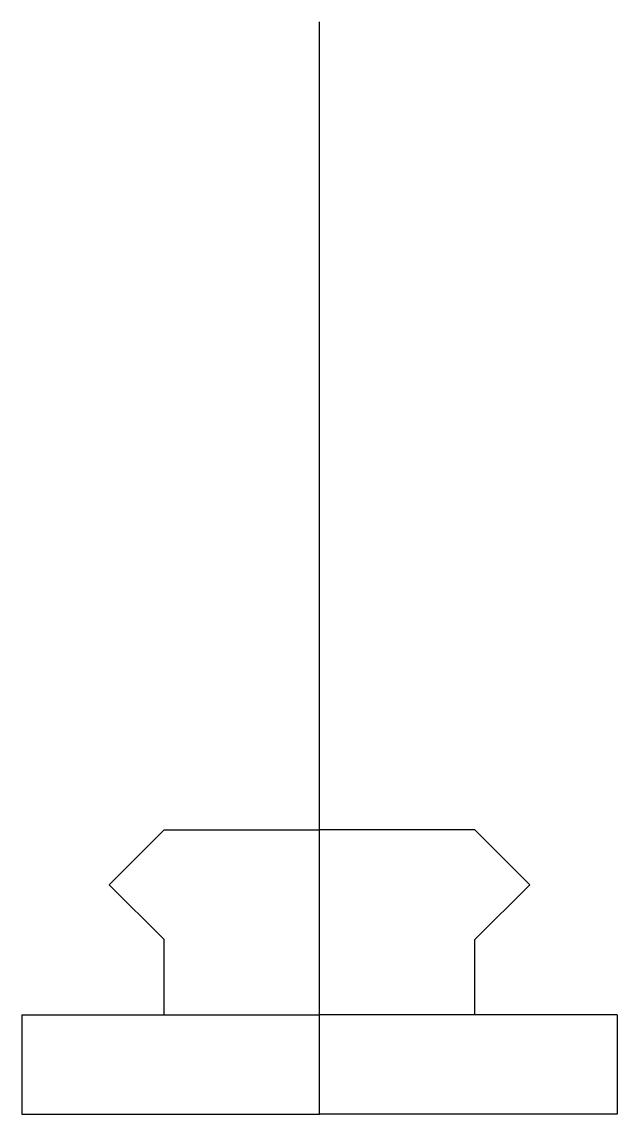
# Model space of a CAD drawing. Header units: millimetres. Extents: x -15 to 15, y -5 to 50.
import ezdxf

# ---------------------------------------------------------------- set-up
doc = ezdxf.new("R2010")
doc.units = ezdxf.units.MM
doc.layers.get('0').update_dxf_attribs({"linetype": 'CONTINUOUS'})

msp = doc.modelspace()

# ---------------------------------------------------------------- linework, layer by layer
for p, q in [((0, 0), (0, 50)), ((-10.6, 6.555), (-7.835, 9.32)), ((-7.835, 9.32), (0, 9.32)), ((7.835, 9.32), (0, 9.32)), ((10.6, 6.555), (7.835, 9.32)), ((-7.835, 3.79), (-10.6, 6.555)), ((7.835, 3.79), (10.6, 6.555)), ((-7.835, 0), (-7.835, 3.79)), ((7.835, 0), (7.835, 3.79)), ((-15, 0), (-7.835, 0)), ((-15, 0), (-15, -5)), ((-7.835, 0), (0, 0)), ((0, -5), (0, 0)), ((7.835, 0), (0, 0)), ((15, 0), (7.835, 0)), ((15, 0), (15, -5)), ((-15, -5), (0, -5)), ((15, -5), (0, -5))]:
    msp.add_line(p, q)
msp.add_point((0, 0))

doc.saveas('drawing.dxf')
